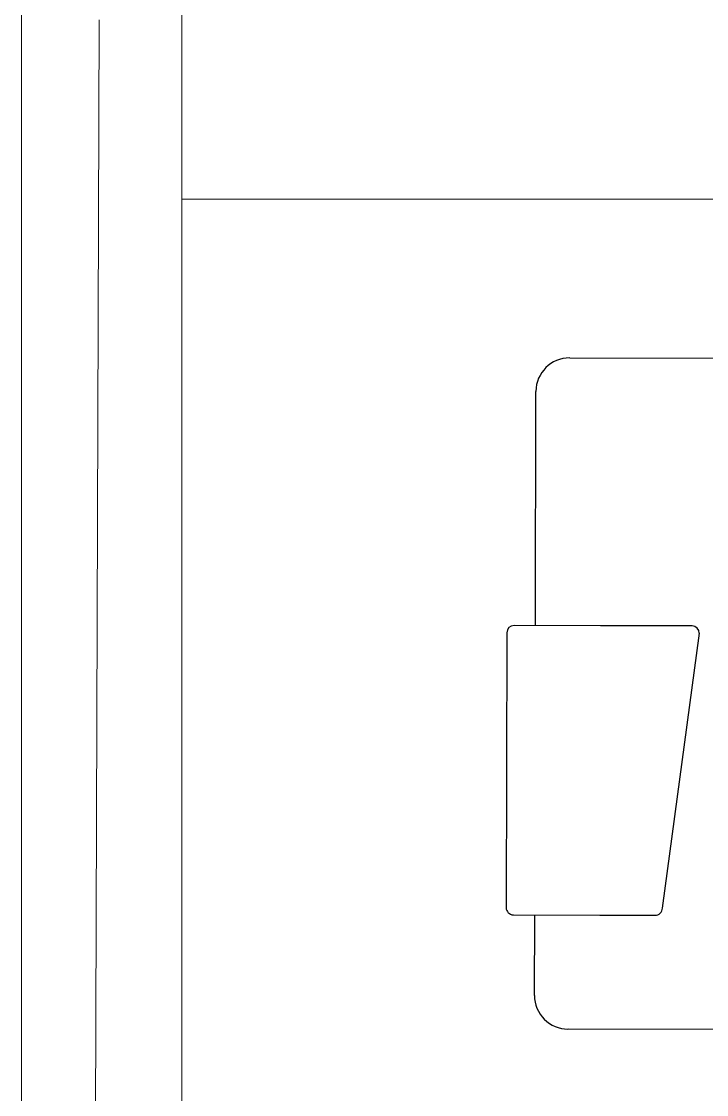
# Model space of a CAD drawing. Header units: inches. Extents: x 164.3 to 247.9, y 15.6 to 56.7.
# Drawn here: x 208.12 to 208.76, y 29.094 to 30.098 of the extents above; entities that cross this region are included whole.
import ezdxf

# ---------------------------------------------------------------- set-up
doc = ezdxf.new("R2010")
doc.units = ezdxf.units.IN
doc.header["$MEASUREMENT"] = 0
doc.layers.get('0').update_dxf_attribs({"lineweight": 0})
doc.layers.add('WALL 1 100', color=250, linetype='Continuous', lineweight=9)
doc.layers.add('провода', color=1, linetype='Continuous', lineweight=5)

msp = doc.modelspace()

# ---------------------------------------------------------------- linework, layer by layer
at = {"color": 7, "linetype": 'ByBlock', "lineweight": -2}
for p, q in [((208.6323, 29.7833), (209.0859, 29.7822)), ((208.6003, 29.5329), (208.6008, 29.7519)), ((208.661, 29.5328), (208.5803, 29.533)), ((208.7467, 29.5326), (208.661, 29.5328)), ((208.5735, 29.5262), (208.5729, 29.2691)), ((208.719, 29.2687), (208.7535, 29.5258)), ((208.5796, 29.2623), (208.6604, 29.2621)), ((208.5995, 29.1869), (208.5996, 29.2622)), ((208.6604, 29.2621), (208.7122, 29.262)), ((209.8235, 29.1526), (208.6308, 29.1555))]:
    msp.add_line(p, q, dxfattribs=at)
for centre, radius, start, end in [((208.6322, 29.7519), 0.0314, 89.8612, 179.8612), ((208.5803, 29.5262), 0.00677, 89.8612, 179.8612), ((208.7467, 29.5258), 0.00677, 359.8612, 89.8612), ((208.5797, 29.2691), 0.00677, 179.8612, 269.8612), ((208.7122, 29.2687), 0.00676, 269.7977, 359.9248), ((208.6308, 29.1869), 0.0314, 179.8612, 269.8612)]:
    msp.add_arc(centre, radius, start, end, dxfattribs=at)
at = {"layer": 'WALL 1 100', "color": 0}
for p, q in [((208.12, 34.3503), (208.12, 26.0503)), ((208.27, 34.2003), (208.27, 26.2003)), ((208.27, 29.9317), (221.8807, 29.9317))]:
    msp.add_line(p, q, dxfattribs=at)
at = {"layer": 'провода', "color": 1}
msp.add_line((208.1784, 26.1132), (208.1927, 30.0996), dxfattribs=at)

doc.saveas('drawing.dxf')
